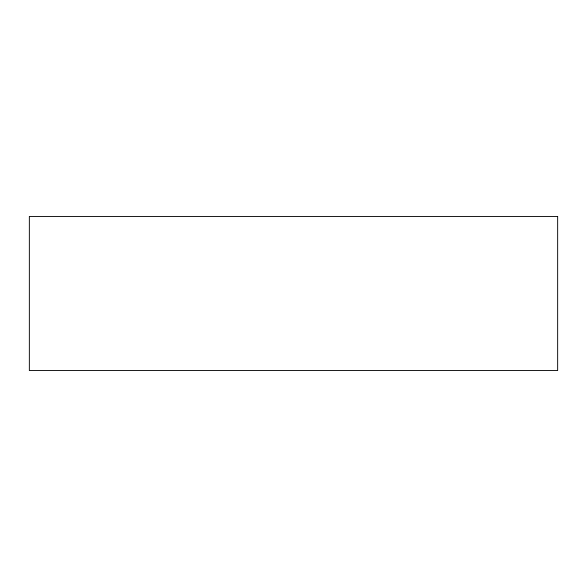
<?xml version="1.0" encoding="UTF-8"?>
<svg xmlns="http://www.w3.org/2000/svg" width="587" height="587" viewBox="0 0 587 587"><rect width="100%" height="100%" fill="white"/><g stroke="black" fill="none" stroke-linecap="round" stroke-linejoin="round"><path stroke-width="0.88" d="M557.65 216.456L29.35 216.456L29.35 370.544L557.65 370.544L557.65 216.456"/></g></svg>
